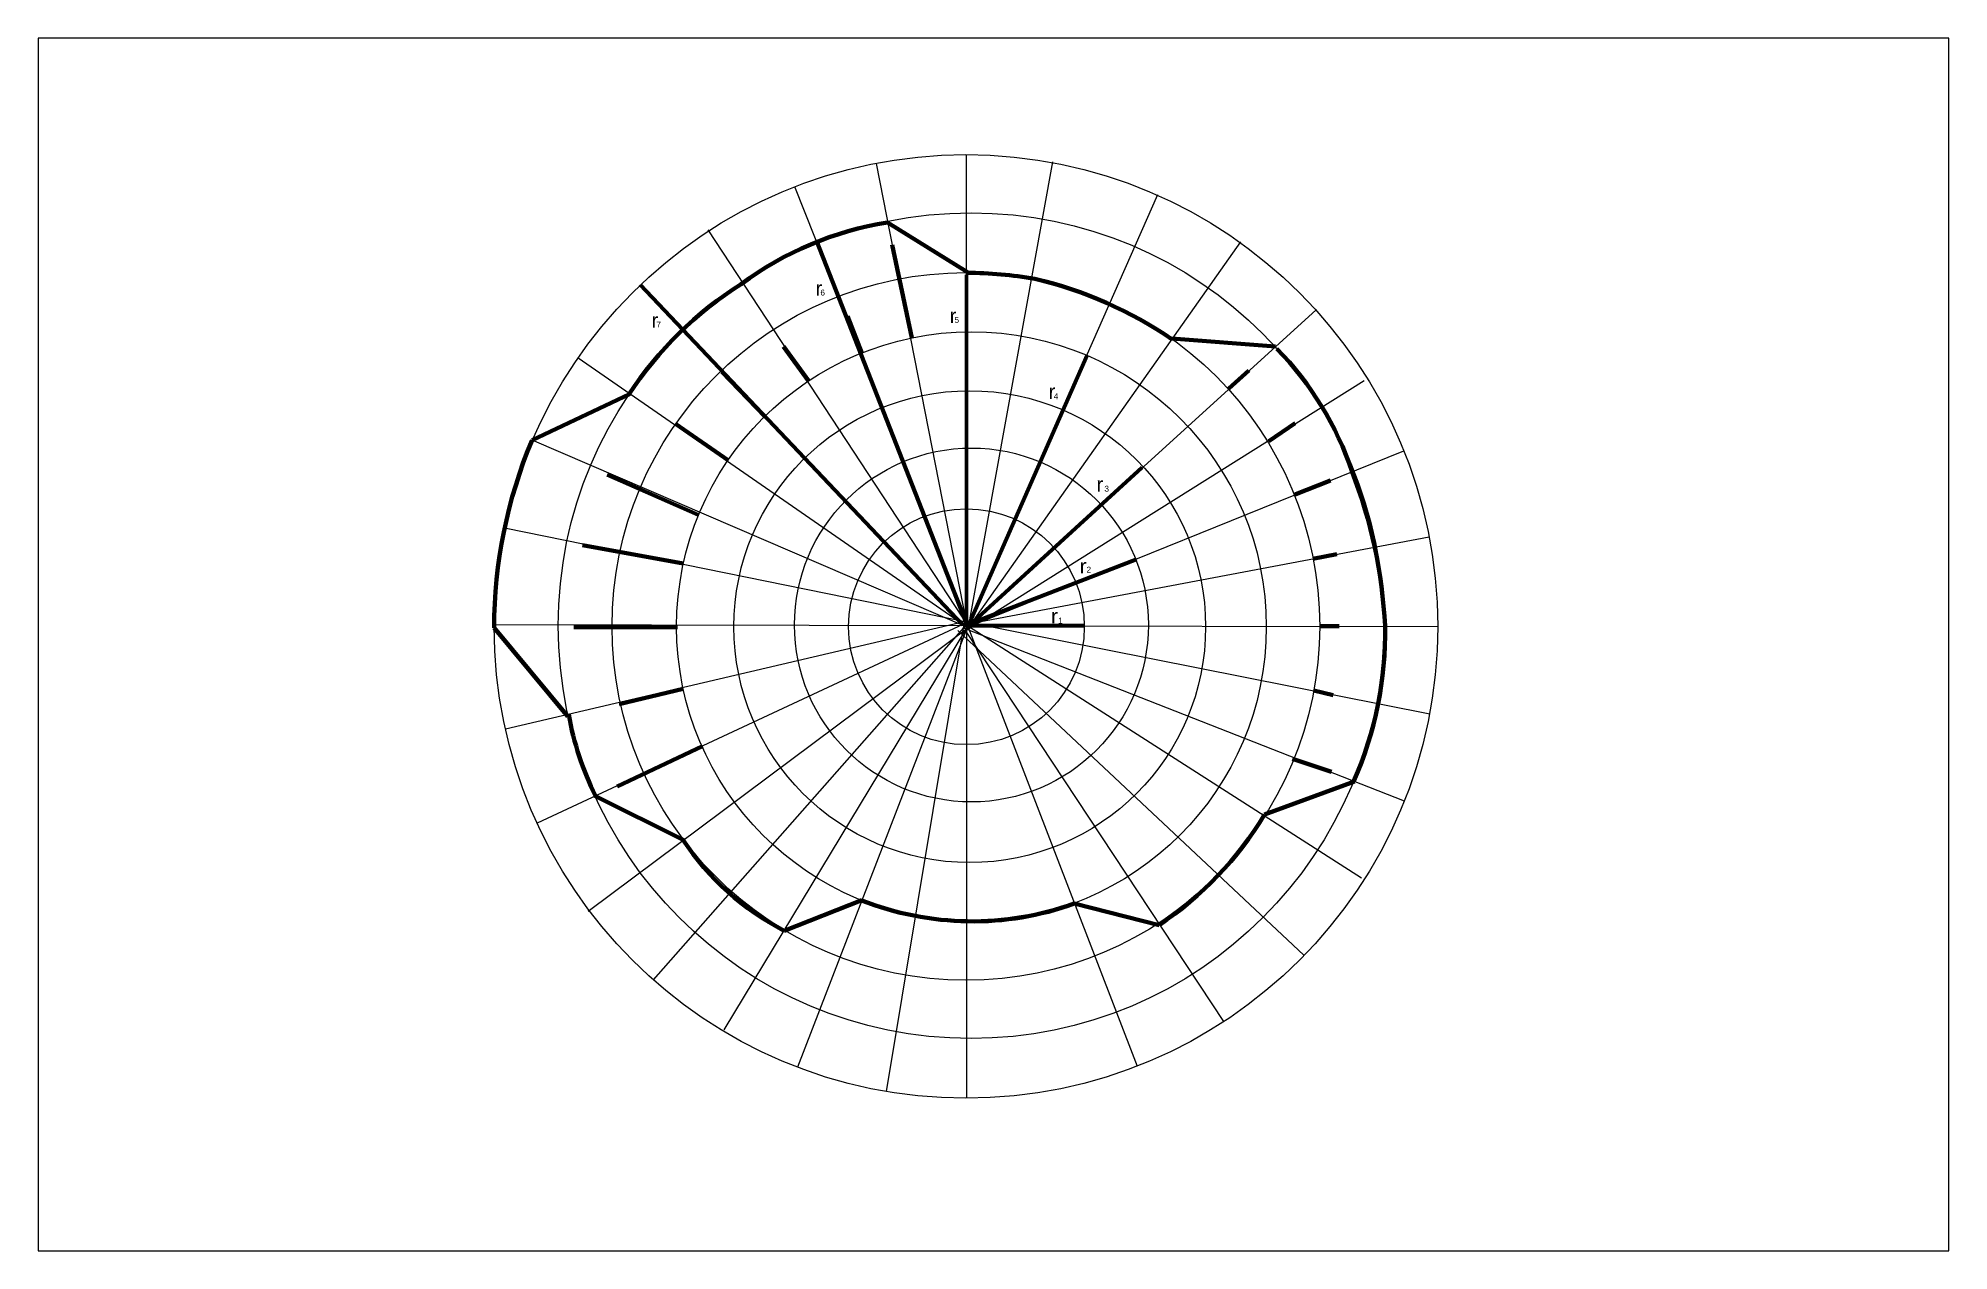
# Paper-space layout 'Sheet1' of a CAD drawing. Header units: millimetres. Extents: x 40 to 364, y 26 to 231.
import ezdxf

# ---------------------------------------------------------------- set-up
doc = ezdxf.new("R2010")
doc.units = ezdxf.units.MM
doc.styles.get("Standard").update_dxf_attribs({"font": 'arial.ttf'})
doc.dimstyles.new('ISO-25', dxfattribs={"dimtxt": 2.5, "dimasz": 2.5, "dimexe": 1.25, "dimexo": 0.625, "dimtad": 1, "dimtxsty": 'Standard', "dimcen": 2.5, "dimadec": 0, "dimazin": 0, "dimtfac": 1, "dimtmove": 0, "dimatfit": 3, "dimfxl": 1, "dimarcsym": 0})

# ---------------------------------------------------------------- blocks, each defined once
blk = doc.blocks.new('*D2')
at = {"layer": 'Defpoints', "color": 0}
for p in [(200.9, 131.44), (217.9, 131.65), (217.9, 131.45)]:
    blk.add_point(p, dxfattribs=at)
at = {"color": 0, "lineweight": 70, "insert": (212.84, 133.32), "char_height": 2.5, "attachment_point": 5}
blk.add_mtext('r', dxfattribs=at)
blk = doc.blocks.new('*D6')
at = {"layer": 'Defpoints', "color": 0}
for p in [(223.4, 139.91), (206.4, 138.91), (223.4, 139.12)]:
    blk.add_point(p, dxfattribs=at)
at = {"color": 0, "lineweight": 70, "insert": (217.7, 141.79), "char_height": 2.5, "attachment_point": 5}
blk.add_mtext('r', dxfattribs=at)
blk = doc.blocks.new('*D11')
at = {"layer": 'Defpoints', "color": 0}
for p in [(221.5, 153.78), (204.5, 146.21), (221.5, 146.42)]:
    blk.add_point(p, dxfattribs=at)
at = {"color": 0, "lineweight": 70, "insert": (220.54, 155.66), "char_height": 2.5, "attachment_point": 5}
blk.add_mtext('r', dxfattribs=at)
blk = doc.blocks.new('*D15')
at = {"layer": 'Defpoints', "color": 0}
for p in [(213.99, 169.52), (196.99, 151.94), (213.99, 152.15)]:
    blk.add_point(p, dxfattribs=at)
at = {"color": 0, "lineweight": 70, "insert": (212.42, 171.39), "char_height": 2.5, "attachment_point": 5}
blk.add_mtext('r', dxfattribs=at)
blk = doc.blocks.new('*D19')
at = {"layer": 'Defpoints', "color": 0}
for p in [(198.86, 182.37), (198.86, 168.6), (181.86, 168.39)]:
    blk.add_point(p, dxfattribs=at)
at = {"color": 0, "lineweight": 70, "insert": (195.64, 184.25), "char_height": 2.5, "attachment_point": 5}
blk.add_mtext('r', dxfattribs=at)
blk = doc.blocks.new('*D23')
at = {"layer": 'Defpoints', "color": 0}
for p in [(176.11, 187.01), (159.11, 173.03), (176.11, 173.23)]:
    blk.add_point(p, dxfattribs=at)
at = {"color": 0, "lineweight": 70, "insert": (172.89, 188.89), "char_height": 2.5, "attachment_point": 5}
blk.add_mtext('r', dxfattribs=at)
blk = doc.blocks.new('*D27')
at = {"layer": 'Defpoints', "color": 0}
for p in [(148.3, 181.59), (131.3, 167.6), (148.3, 167.81)]:
    blk.add_point(p, dxfattribs=at)
at = {"color": 0, "lineweight": 70, "insert": (145.08, 183.46), "char_height": 2.5, "attachment_point": 5}
blk.add_mtext('r', dxfattribs=at)

psp = doc.layouts.new('Sheet1')

# ---------------------------------------------------------------- linework, layer by layer
for p, q in [((197.901, 131.589), (197.901, 211.571)), ((197.985, 131.989), (182.638, 210.056)), ((198.272, 131.416), (212.58, 210.345)), ((198.272, 131.989), (168.8, 206.102)), ((197.985, 131.416), (230.384, 204.815)), ((198.558, 131.129), (154.117, 198.794)), ((197.698, 130.556), (244.433, 196.787)), ((197.698, 131.416), (142.582, 189.377)), ((197.698, 131.129), (257.172, 185.209)), ((197.985, 131.416), (132.055, 177.054)), ((198.272, 131.129), (265.363, 173.276)), ((197.985, 131.416), (124.256, 163.157)), ((197.411, 131.129), (272.076, 161.336)), ((197.985, 132.276), (119.585, 148.218)), ((198.272, 131.989), (276.377, 146.769)), ((197.901, 131.65), (117.829, 131.855)), ((197.55, 132.324), (119.757, 114.121)), ((198.266, 132.324), (125.122, 98.195)), ((198.625, 131.607), (133.755, 83.224)), ((198.272, 132.276), (144.774, 71.663)), ((197.908, 131.249), (156.761, 63.148)), ((198.266, 131.966), (169.262, 56.857)), ((197.55, 132.324), (184.289, 52.701)), ((196.474, 130.891), (255.145, 75.811)), ((197.55, 131.249), (272.147, 102.013)), ((197.901, 131.651), (277.819, 131.565)), ((197.901, 131.651), (197.901, 51.556)), ((197.908, 132.324), (276.477, 116.772)), ((197.908, 130.532), (241.502, 64.575)), ((198.266, 131.607), (264.928, 88.959)), ((198.266, 131.249), (226.875, 56.984))]:
    psp.add_line(p, q)
at = {"lineweight": 158}
for p, q in [((198.085, 191.635), (184.506, 200.076)), ((188.64, 180.475), (185.337, 196.255)), ((180.159, 177.876), (177.717, 184.171)), ((171.14, 173.179), (166.912, 179.004)), ((250.347, 179.019), (232.759, 180.372)), ((163.776, 167.106), (156.436, 174.74)), ((242.394, 171.898), (245.8, 174.951)), ((140.791, 170.974), (124.256, 163.157)), ((157.555, 159.677), (148.564, 165.916)), ((249.205, 162.972), (253.668, 166.026)), ((152.417, 150.502), (137.003, 157.292)), ((253.463, 153.87), (259.663, 156.312)), ((149.848, 142.245), (132.783, 145.364)), ((256.627, 143.05), (260.738, 143.796)), ((117.821, 131.34), (130.315, 116.32)), ((148.931, 131.419), (131.315, 131.419)), ((257.945, 131.608), (261.102, 131.608)), ((149.848, 120.959), (139.022, 118.39)), ((256.844, 120.674), (260.087, 119.914)), ((153.151, 111.234), (138.655, 104.444)), ((253.231, 109.094), (259.837, 106.892)), ((263.734, 105.293), (248.467, 99.656)), ((134.882, 102.822), (150.003, 95.335)), ((167.004, 79.973), (180.157, 85.14)), ((216.201, 84.573), (230.566, 80.919))]:
    psp.add_line(p, q, dxfattribs=at)
at = {"lineweight": 70}
for p, q in [((197.919, 132.132), (172.523, 196.87)), ((197.297, 131.804), (142.571, 189.466)), ((198.393, 132.018), (218.404, 177.582)), ((198.575, 131.875), (227.683, 158.525)), ((198.24, 131.943), (226.725, 142.992)), ((217.888, 131.645), (198.283, 131.645))]:
    psp.add_line(p, q, dxfattribs=at)
at = {"lineweight": 60}
psp.add_line((197.913, 131.818), (197.913, 191.197), dxfattribs=at)
for centre, radius in [((197.823, 131.558), 80), ((198.69, 131.692), 70), ((197.818, 131.568), 60), ((198.761, 131.521), 50), ((198.474, 131.521), 40), ((198.761, 131.808), 30), ((197.901, 131.521), 20)]:
    psp.add_circle(centre, radius)
at = {"lineweight": 158}
for centre, radius, start, end in [((193.663, 143.826), 56.991, 99.24514, 126.53597), ((196.962, 115.317), 76.237, 80.52171, 89.22876), ((193.218, 136.389), 62.883, 122.17261, 146.71489), ((193.133, 121.796), 70.643, 55.8198, 76.59053), ((211.248, 140.263), 54.942, 18.5984, 44.29031), ((200.39, 131.199), 82.569, 157.22929, 179.90256), ((184.784, 127.359), 84.224, 2.92412, 21.17745), ((206.421, 130.551), 62.487, 336.24421, 1.01284), ((179.398, 125.104), 49.649, 189.83776, 206.66603), ((197.291, 130.629), 59.819, 303.79749, 328.81692), ((187.874, 120.476), 45.563, 213.47363, 242.73965), ((198.892, 132.731), 51.174, 248.49355, 289.76966), ((199.062, 131.714), 50.16, 268.92072, 289.98054)]:
    psp.add_arc(centre, radius, start, end, dxfattribs=at)

# ---------------------------------------------------------------- texts
at = {"char_height": 1, "width": 3.75202, "attachment_point": 1}
for s, insert in [('6', (173.143, 188.672)), ('7', (145.333, 183.251)), ('5', (195.89, 184.035)), ('4', (212.711, 171.081)), ('3', (221.308, 155.417)), ('2', (218.275, 141.694)), ('{1}', (213.465, 133.051))]:
    psp.add_mtext(s, dxfattribs=dict(at, insert=insert))

# ---------------------------------------------------------------- dimensions: what is measured, and where the dimension line sits
at = {"lineweight": 70}
for base, p1, p2, picture, middle in [((176.111, 187.011), (159.111, 173.026), (176.111, 173.234), '*D23', (172.894, 187.011)), ((148.301, 181.59), (131.301, 167.605), (148.301, 167.813), '*D27', (145.084, 181.59)), ((198.857, 182.373), (181.857, 168.388), (198.857, 168.596), '*D19', (195.641, 182.373)), ((213.994, 169.519), (196.993, 151.94), (213.994, 152.148), '*D15', (212.418, 169.519)), ((221.5, 153.782), (204.5, 146.214), (221.5, 146.423), '*D11', (220.538, 153.782)), ((223.398, 139.914), (206.397, 138.913), (223.398, 139.121), '*D6', (217.698, 139.914)), ((217.903, 131.448), (200.903, 131.437), (217.903, 131.645), '*D2', (212.839, 131.448))]:
    dim = psp.add_linear_dim(base=base, p1=p1, p2=p2, text='r', dimstyle='ISO-25', override={"dimscale": 0, "dimtxt": 2.5, "dimasz": 2.5, "dimexe": 1.25, "dimexo": 0.625, "dimgap": 0.625, "dimcen": 2.5, "dimse1": 1, "dimse2": 1, "dimsd1": 1, "dimsd2": 1}, dxfattribs=at)
    dim.commit()
    dim.dimension.update_dxf_attribs({"geometry": picture, "text_midpoint": middle, "dimtype": 160})

# ---------------------------------------------------------------- viewports
at = {"layer": '0'}
psp.add_viewport(center=(202.5, 128.5), size=(324, 205.6), view_center_point=(210, 148.5), view_height=302.94, dxfattribs=at)

doc.saveas('drawing.dxf')
